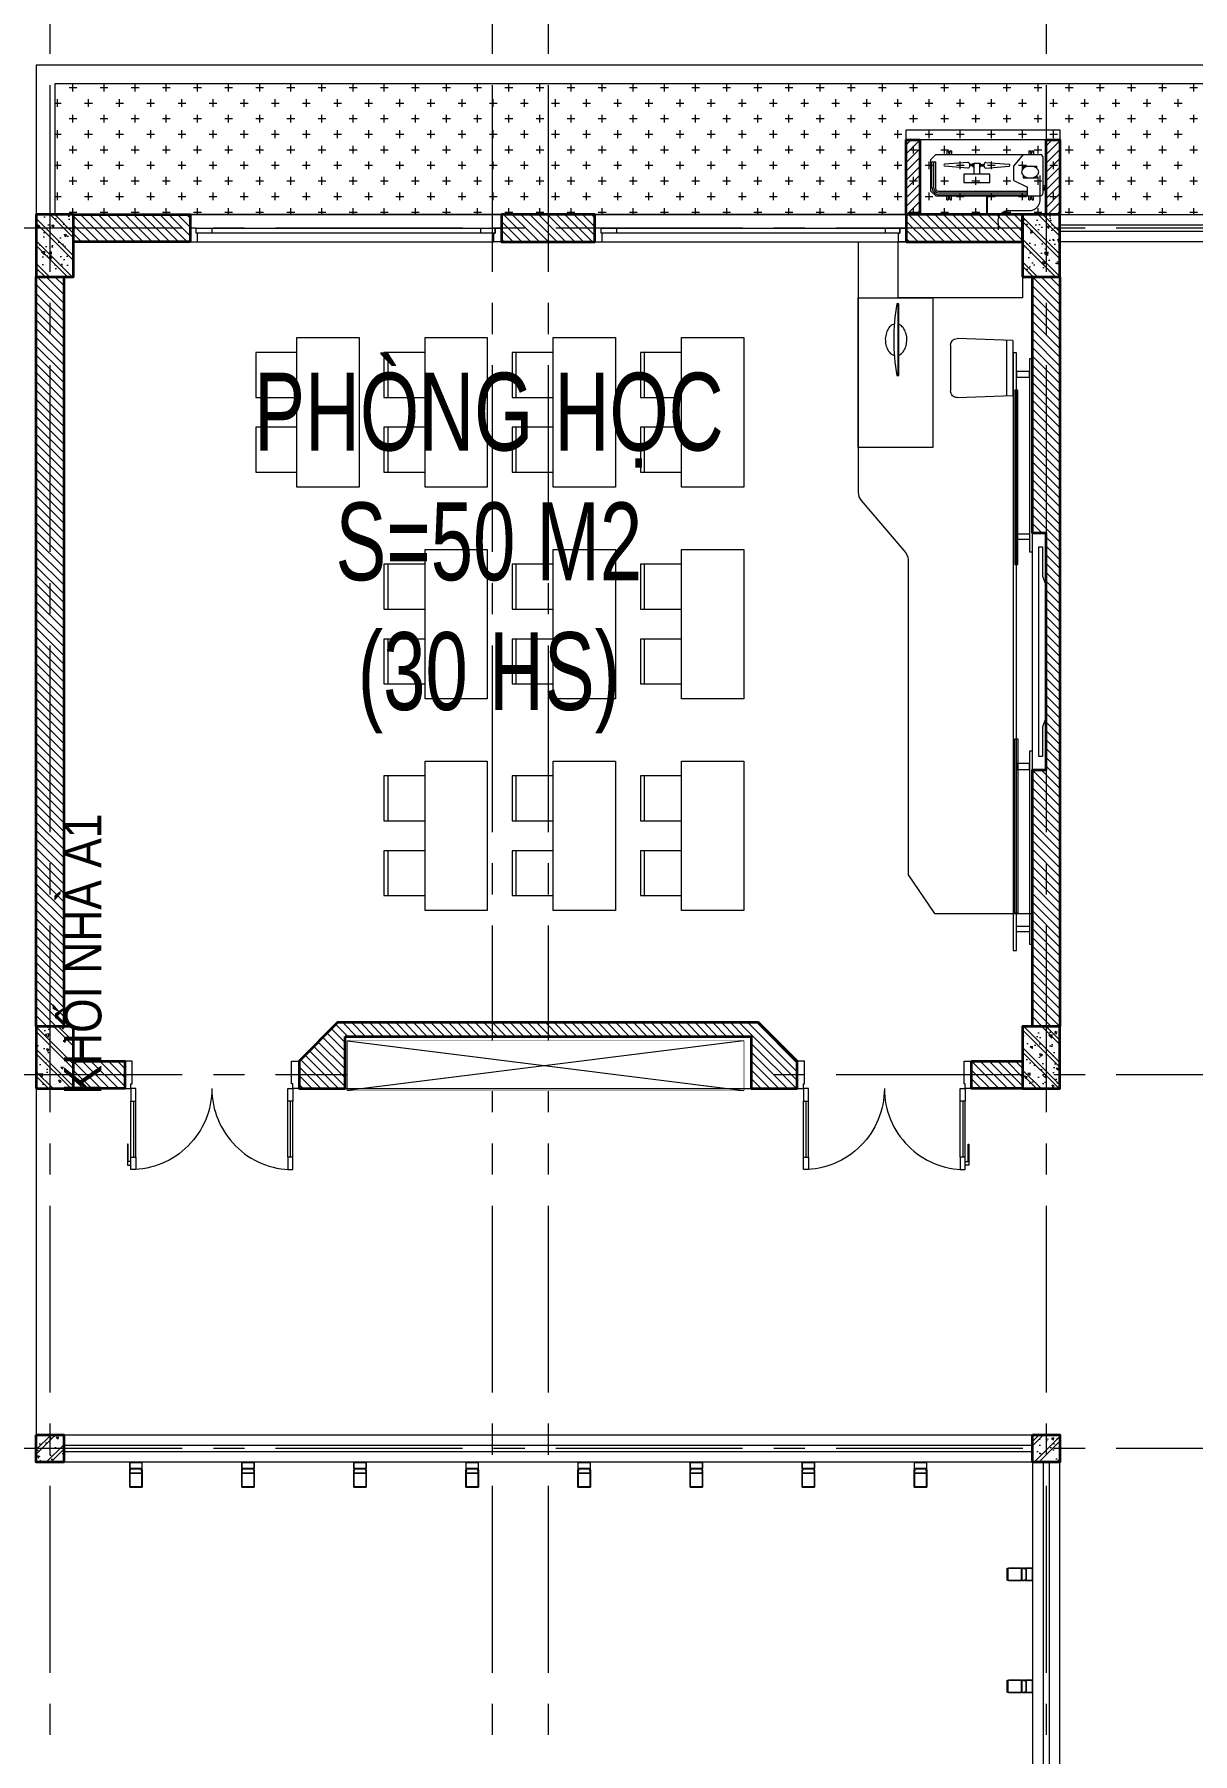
# Model space of a CAD drawing. Header units: millimetres. Extents: x 18326 to 214271, y -298828 to -198730.
# Drawn here: x 115472 to 124772, y -223380 to -209573 of the extents above; entities that cross this region are included whole.
import ezdxf

# ---------------------------------------------------------------- set-up
doc = ezdxf.new("R2010")
doc.units = ezdxf.units.MM
doc.header["$LTSCALE"] = 20
doc.header["$MEASUREMENT"] = 0
doc.linetypes.add('xref LC GK$0$CENTER2', pattern=[1.125, 0.75, -0.125, 0.125, -0.125])
doc.layers.get('0').update_dxf_attribs({"lineweight": 0})
doc.layers.get('Defpoints').update_dxf_attribs({"color": 1, "lineweight": 25})
for name, color, linetype, lineweight in [('KV-Cay xanh', 78, 'Continuous', 5), ('KV-Text', 7, 'Continuous', 25), ('xref LC GK$0$KV-Net truc', 251, 'xref LC GK$0$CENTER2', 9), ('xref_mb.A1$0$1', 1, 'Continuous', 25), ('xref_mb.A1$0$KV-Cat be tong', 6, 'Continuous', 35), ('xref_mb.A1$0$KV-Cat tuong', 4, 'Continuous', 35), ('xref_mb.A1$0$KV-Cat vat lieu', 11, 'Continuous', 20), ('xref_mb.A1$0$KV-Cay xanh', 78, 'Continuous', 5), ('xref_mb.A1$0$KV-Cua', 34, 'Continuous', 13), ('xref_mb.A1$0$KV-Hatch', 179, 'Continuous', 5), ('xref_mb.A1$0$KV-Net thay 2', 8, 'Continuous', 13), ('xref_mb.A1$0$KV-Noi that', 35, 'Continuous', 9), ('xref_mb.A1$0$KV-Thiet bi', 59, 'Continuous', 9)]:
    doc.layers.add(name, color=color, linetype=linetype, lineweight=lineweight)
doc.styles.add('ARIAL', font='arial.ttf', dxfattribs={"width": 0.85})
doc.styles.add('VN', font='arial.ttf', dxfattribs={"width": 0.7})

# ---------------------------------------------------------------- blocks, each defined once
blk = doc.blocks.new('T3RQƯ')
at = {"layer": 'KV-Text', "color": 8, "insert": (70568, 11805), "char_height": 625, "width": 7837.78, "attachment_point": 1, "style": 'VN'}
blk.add_mtext('\\A1;\\pxqc;PHÒNG HỌC\\PS=50 M2 \\P(30 HS)', dxfattribs=at)
blk = doc.blocks.new('t3')
at = {"layer": 'KV-Text', "color": 8, "xscale": 0.003999999956183369, "yscale": 0.003999999956183369, "zscale": 0.003999999956183369}
blk.add_blockref('T3RQƯ', (7.351, 232.338), dxfattribs=at)
blk = doc.blocks.new('xref LC GK$0$LC')
at = {"layer": 'xref LC GK$0$KV-Net truc', "color": 8, "ltscale": 100}
for points in [[(85250, 10100), (85250, -36800)], [(88800, 10100), (88800, -49026)], [(89250, 10100), (89250, -49026)], [(93250, 10100), (93250, -50500)], [(117812, -2300), (-10253, -2300)], [(117812, -9100), (-10253, -9100)], [(117812, -12100), (-10253, -12100)]]:
    blk.add_lwpolyline(points, dxfattribs=at)
blk = doc.blocks.new('xref_mb.A1$0$man inh')
at = {"color": 8}
for points in [[(-183926, 5884), (-183926, 5874), (-183446, 5874), (-183446, 5884)], [(-183926, 5881), (-183926, 5871), (-183446, 5871), (-183446, 5881)]]:
    blk.add_lwpolyline(points, dxfattribs=at)
blk.add_arc((-183686, 4454), 1450, 80.4727, 99.5273, dxfattribs=at)
for points, knots in [([(-183581, 5900), (-183581, 5901), (-183581, 5901), (-183583, 5907), (-183584, 5911), (-183589, 5919), (-183592, 5923), (-183599, 5930), (-183603, 5934), (-183612, 5941), (-183618, 5944), (-183628, 5949), (-183634, 5951), (-183647, 5955), (-183653, 5957), (-183666, 5959), (-183673, 5960), (-183687, 5961), (-183693, 5960), (-183707, 5959), (-183714, 5958), (-183727, 5955), (-183733, 5953), (-183745, 5949), (-183750, 5946), (-183760, 5940), (-183765, 5937), (-183774, 5930), (-183777, 5926), (-183783, 5918), (-183786, 5914), (-183790, 5907), (-183791, 5903), (-183792, 5900)], [3.30523, 3.30523, 3.30523, 3.30523, 3.344469, 3.344469, 3.531549, 3.531549, 3.71863, 3.71863, 3.905711, 3.905711, 4.092792, 4.092792, 4.279873, 4.279873, 4.466953, 4.466953, 4.654034, 4.654034, 4.841115, 4.841115, 5.028196, 5.028196, 5.215276, 5.215276, 5.402357, 5.402357, 5.589438, 5.589438, 5.776519, 5.776519, 5.963599, 5.963599, 6.119548, 6.119548, 6.119548, 6.119548]), ([(-183791, 5874), (-183790, 5871), (-183788, 5868), (-183785, 5861), (-183782, 5857), (-183775, 5849), (-183772, 5845), (-183763, 5838), (-183758, 5835), (-183747, 5830), (-183742, 5827), (-183730, 5823), (-183723, 5821), (-183710, 5818), (-183704, 5818), (-183690, 5817), (-183683, 5817), (-183670, 5817), (-183663, 5818), (-183650, 5821), (-183643, 5823), (-183631, 5827), (-183626, 5829), (-183615, 5835), (-183610, 5838), (-183601, 5845), (-183597, 5849), (-183591, 5856), (-183588, 5860), (-183584, 5867), (-183583, 5870), (-183582, 5874)], [0.220469, 0.220469, 0.220469, 0.220469, 0.351176, 0.351176, 0.538257, 0.538257, 0.725338, 0.725338, 0.912419, 0.912419, 1.099499, 1.099499, 1.28658, 1.28658, 1.473661, 1.473661, 1.660742, 1.660742, 1.847823, 1.847823, 2.034903, 2.034903, 2.221984, 2.221984, 2.409065, 2.409065, 2.596146, 2.596146, 2.783226, 2.783226, 2.921123, 2.921123, 2.921123, 2.921123])]:
    blk.add_open_spline(points, degree=3, knots=knots, dxfattribs=at)
blk = doc.blocks.new('xref_mb.A1$0$A$C17C62A8B')
at = {"layer": 'xref_mb.A1$0$KV-Noi that', "color": 8}
for p, q in [((0, 50), (0, 422)), ((52, 472), (500, 457)), ((450, 13), (450, 458)), ((500, 15), (500, 457)), ((500, 15), (52, 0))]:
    blk.add_line(p, q, dxfattribs=at)
for centre, start, end in [((50, 422), 88.0908, 180), ((50, 50), 180, 271.9092)]:
    blk.add_arc(centre, 50, start, end, dxfattribs=at)
blk = doc.blocks.new('xref_mb.A1$0$A$Cb8bb0278')
at = {"color": 8}
blk.add_line((50, 155), (4750, 155), dxfattribs=at)
for points in [[(50, 155), (1600, 155), (1600, 130), (50, 130)], [(3242.5, 235), (3005, 235), (2927, 265), (1873, 265), (1795, 235), (1557.5, 235), (1557.5, 205), (3242.5, 205)], [(3200, 155), (4750, 155), (4750, 130), (3200, 130)], [(0, 25), (4800, 25), (4800, 0), (0, 0)], [(150, 25), (196, 25), (196, 130), (150, 130)], [(1700, 37.5), (300, 37.5), (300, 12.5), (1700, 12.5)], [(1500, 25), (1454, 25), (1454, 130), (1500, 130)], [(3100, 37.5), (4500, 37.5), (4500, 12.5), (3100, 12.5)], [(3300, 25), (3346, 25), (3346, 130), (3300, 130)], [(4650, 25), (4604, 25), (4604, 130), (4650, 130)]]:
    blk.add_lwpolyline(points, close=True, dxfattribs=at)
blk = doc.blocks.new('xref_mb.A1$0$484498453')
at = {"color": 8}
for p, q in [((3103, 4870), (3103, 5230)), ((4133, 4870), (4133, 5230)), ((5163, 4870), (5163, 5230)), ((3103, 4270), (3103, 4630)), ((4133, 4270), (4133, 4630)), ((5163, 4270), (5163, 4630)), ((3103, 3170), (3103, 3530)), ((4133, 3170), (4133, 3530)), ((5163, 3170), (5163, 3530)), ((3103, 2570), (3103, 2930)), ((4133, 2570), (4133, 2930)), ((5163, 2570), (5163, 2930)), ((3103, 1470), (3103, 1830)), ((4133, 1470), (4133, 1830)), ((5163, 1470), (5163, 1830)), ((3103, 870), (3103, 1230)), ((4133, 870), (4133, 1230)), ((5163, 870), (5163, 1230))]:
    blk.add_line(p, q, dxfattribs=at)
for points in [[(2305, 6796), (5485, 6796), (5485, 6396), (2305, 6396)], [(2303, 5350), (2803, 5350), (2803, 4150), (2303, 4150)], [(3333, 5350), (3833, 5350), (3833, 4150), (3333, 4150)], [(4363, 5350), (4863, 5350), (4863, 4150), (4363, 4150)], [(2803, 4870), (3133, 4870), (3133, 5230), (2803, 5230)], [(3833, 4870), (4163, 4870), (4163, 5230), (3833, 5230)], [(4863, 4870), (5193, 4870), (5193, 5230), (4863, 5230)], [(2803, 4270), (3133, 4270), (3133, 4630), (2803, 4630)], [(3833, 4270), (4163, 4270), (4163, 4630), (3833, 4630)], [(4863, 4270), (5193, 4270), (5193, 4630), (4863, 4630)], [(2303, 3650), (2803, 3650), (2803, 2450), (2303, 2450)], [(3333, 3650), (3833, 3650), (3833, 2450), (3333, 2450)], [(4363, 3650), (4863, 3650), (4863, 2450), (4363, 2450)], [(2803, 3170), (3133, 3170), (3133, 3530), (2803, 3530)], [(3833, 3170), (4163, 3170), (4163, 3530), (3833, 3530)], [(4863, 3170), (5193, 3170), (5193, 3530), (4863, 3530)], [(2803, 2570), (3133, 2570), (3133, 2930), (2803, 2930)], [(3833, 2570), (4163, 2570), (4163, 2930), (3833, 2930)], [(4863, 2570), (5193, 2570), (5193, 2930), (4863, 2930)], [(2303, 1950), (2803, 1950), (2803, 750), (2303, 750)], [(3333, 1950), (3833, 1950), (3833, 750), (3333, 750)], [(4363, 1950), (4863, 1950), (4863, 750), (4363, 750)], [(5393, 1950), (5893, 1950), (5893, 750), (5393, 750)], [(2803, 1470), (3133, 1470), (3133, 1830), (2803, 1830)], [(3833, 1470), (4163, 1470), (4163, 1830), (3833, 1830)], [(4863, 1470), (5193, 1470), (5193, 1830), (4863, 1830)], [(5893, 1470), (6223, 1470), (6223, 1830), (5893, 1830)], [(785, 1631), (1385, 1631), (1385, 431), (785, 431)], [(785, 1631), (1385, 1631), (1385, 431), (785, 431)], [(2803, 870), (3133, 870), (3133, 1230), (2803, 1230)], [(3833, 870), (4163, 870), (4163, 1230), (3833, 1230)], [(4863, 870), (5193, 870), (5193, 1230), (4863, 1230)], [(5893, 870), (6223, 870), (6223, 1230), (5893, 1230)]]:
    blk.add_lwpolyline(points, close=True, dxfattribs=at)
blk.add_lwpolyline([(1385, -19), (1385, 1993, 0.178386), (1361, 2057), (1019, 2459, -0.214228), (985, 2534), (985, 5064), (772, 5374), (-15, 5374)], format="xyb", dxfattribs=at)
at = {"color": 8, "ltscale": 0.01}
blk.add_lwpolyline([(1065, -19), (65, -19), (65, 431), (1065, 431)], close=True, dxfattribs=at)
at = {"color": 8, "xscale": -1, "rotation": 90}
blk.add_blockref('xref_mb.A1$0$A$Cb8bb0278', (140, 5671), dxfattribs=at)
at = {"color": 8, "ltscale": 0.01, "xscale": -0.9999999999999999, "zscale": -0.9999999999999999, "rotation": 359.9998860772874}
blk.add_blockref('xref_mb.A1$0$A$C17C62A8B', (643, 758), dxfattribs=at)
at = {"color": 8, "xscale": 1.19999999995344, "yscale": 1.19999999995344, "zscale": 1.19999999995344, "rotation": 269.9998860772875}
blk.add_blockref('xref_mb.A1$0$man inh', (-5986, -219657), dxfattribs=at)
at = {"color": 8}
blk.add_wipeout([(2305, 6796), (2305, 6396), (5485, 6396), (5485, 6796)], dxfattribs=at)
for p, q in [((2305, 6396), (5485, 6796)), ((5485, 6396), (2305, 6796))]:
    blk.add_line(p, q, dxfattribs=at)
blk = doc.blocks.new('*U152')
at = {"color": 8}
blk.add_lwpolyline([(-7780, 0), (0, 0), (0, 50), (-7780, 50)], close=True, dxfattribs=at)
blk = doc.blocks.new('*U153')
at = {"color": 8}
blk.add_lwpolyline([(-5480, 0), (0, 0), (0, 50), (-5480, 50)], close=True, dxfattribs=at)
blk = doc.blocks.new('*U158')
at = {"color": 8}
blk.add_lwpolyline([(-2780, 0), (0, 0), (0, 50), (-2780, 50)], close=True, dxfattribs=at)
blk = doc.blocks.new('xref_mb.A1$0$cot30x50')
at = {"layer": 'xref_mb.A1$0$KV-Hatch'}
h = blk.add_hatch(dxfattribs=at)
h.set_pattern_fill('CHAU-01', color=8, scale=30, angle=90, pattern_type=2)
h.set_pattern_definition([(140, (0, 0), (18.82564, 215.178055), [22.5, -247.5]), (85, (0, 0), (-225.65764, -41.6254), [18, -198]), (190.4514, (1.57, 17.93), (-206.83186, 173.552815), [19.12206, -210.342634]), (136.1842, (-60, 4e-15), (49.6557, 320.172315), [33.75, -371.25]), (186.6356, (-55.86, 26.68), (-292.23536, 280.39881), [28.68309, -315.5139]), (81.1842, (-60, 4e-15), (-292.23558, 280.39858), [27, -297]), (111, (-45, 30), (120.785667, 179.072116), [22.5, -247.5]), (56, (-45, 30), (-217.545014, 72.9946), [18, -198]), (161.4514, (-34.93, 44.92), (-96.75915, 252.06679), [19.12206, -210.342634]), (127.5, (0, 0), (-99.868156, 3.6479566), [0, -195.6, 0, -201, 0, -198.75]), (97.5, (0, 0), (-118.323514, 78.920861), [0, -114.6, 0, -191.1, 0, -75.75]), (57.5, (-4e-15, -66.9), (6.7664615, 160.146731), [0, -75, 0, -234, 0, -310.5]), (47.5, (-6e-15, -96.9), (-30.031495, 174.95585), [0, -97.5, 0, -155.4, 0, -220.5]), (135, (0, 0), (-90.156115, -90.156115), []), (135, (-36.75, 2e-15), (-90.156115, -90.156115), [])])
h.paths.add_polyline_path([(-778332, 133391), (-778632, 133391), (-778632, 132891), (-778332, 132891)])
at = {"layer": 'xref_mb.A1$0$KV-Cat be tong', "color": 8}
blk.add_lwpolyline([(-778632, 132891), (-778332, 132891), (-778332, 133391), (-778632, 133391)], close=True, dxfattribs=at)
blk = doc.blocks.new('xref_mb.A1$0$cot22x22')
at = {"layer": 'xref_mb.A1$0$KV-Hatch'}
h = blk.add_hatch(dxfattribs=at)
h.set_pattern_fill('CHAU-02', color=8, scale=30, angle=90, pattern_type=2)
h.set_pattern_definition([(140, (0, 0), (18.82564, 215.17805), [22.5, -247.5]), (85, (0, 0), (-225.65764, -41.6254), [18, -198]), (190.4514, (1.57, 17.93), (-206.83186, 173.55281), [19.12206, -210.34263]), (136.1842, (-60, 4e-15), (49.6557, 320.17231), [33.75, -371.25]), (186.6356, (-55.86, 26.68), (-292.23536, 280.3988), [28.6831, -315.5139]), (81.1842, (-60, 4e-15), (-292.23558, 280.3986), [27, -297]), (111, (-45, 30), (120.78567, 179.07212), [22.5, -247.5]), (316, (-45, 30), (109.66194, 201.56464), [18, -198]), (161.4514, (-34.93, 44.92), (-96.75915, 252.06679), [19.12206, -210.34263]), (157.5, (0, 0), (-88.312339, -46.774855), [0, -195.6, 0, -201, 0, -198.75]), (94.5, (0, 0), (-114.030957, 85.005277), [0, -114.6, 0, -191.1, 0, -75.75]), (57.5, (-4e-15, -66.9), (6.766462, 160.14673), [0, -75, 0, -234, 0, -310.5]), (47.5, (-6e-15, -96.9), (-30.031495, 174.95585), [0, -97.5, 0, -155.4, 0, -220.5]), (45, (0, 0), (-90.156115, 90.156115), []), (45, (-36.75, 2e-15), (-90.156115, 90.156115), [])])
h.paths.add_polyline_path([(-301545, 85409), (-301545, 85629), (-301765, 85629), (-301765, 85409)])
at = {"layer": 'xref_mb.A1$0$KV-Cat be tong', "color": 8}
blk.add_lwpolyline([(-301765, 85629), (-301545, 85629), (-301545, 85409), (-301765, 85409)], close=True, dxfattribs=at)
blk = doc.blocks.new('xref_mb.A1$0$LCT1')
at = {"color": 8}
for p in [(759522, -133281), (767442, -133281), (759522, -139801), (767442, -139801)]:
    blk.add_blockref('xref_mb.A1$0$cot30x50', p, dxfattribs=at)
at = {"layer": 'xref_mb.A1$0$1', "color": 8}
for p in [(282655, -95319), (290655, -95319)]:
    blk.add_blockref('xref_mb.A1$0$cot22x22', p, dxfattribs=at)
blk = doc.blocks.new('*U162')
at = {"color": 8}
for p, q in [((70, 100), (70, 550)), ((90, 550), (90, 100)), ((1310, 550), (1310, 100)), ((1330, 100), (1330, 550))]:
    blk.add_line(p, q, dxfattribs=at)
for points in [[(22, 445), (22, 614), (50, 614), (50, 586), (27, 586), (27, 445)], [(0, 0), (50, 0), (50, -40), (60, -40), (60, -220), (0, -220)], [(1400, 0), (1350, 0), (1350, -40), (1340, -40), (1340, -220), (1400, -220)]]:
    blk.add_lwpolyline(points, close=True, dxfattribs=at)
for points in [[(50, 550), (90, 550), (90, 650), (50, 650), (50, 550)], [(50, 553), (50, 100)], [(1350, 550), (1310, 550), (1310, 650), (1350, 650), (1350, 550)], [(1350, 553), (1350, 100)], [(50, 100), (90, 100), (90, 0), (50, 0), (50, 100)], [(1350, 100), (1310, 100), (1310, 0), (1350, 0), (1350, 100)]]:
    blk.add_lwpolyline(points, dxfattribs=at)
at = {"color": 8, "ltscale": 0.2}
for points in [[(700, 0, 0.414214), (50, 650, 0.414214)], [(700, 0, -0.414214), (1350, 650, -0.414214)]]:
    blk.add_lwpolyline(points, format="xyb", dxfattribs=at)
blk = doc.blocks.new('xref_mb.A1$0$Mat cat lam be tong')
at = {"color": 8, "lineweight": 0, "ltscale": 1000}
for p, q in [((-50, 61), (-50, 200)), ((-49, 193), (-49, 88)), ((43, 199), (-43, 199)), ((49, 88), (49, 193)), ((50, 200), (50, 61)), ((-49, 61), (-50, 61)), ((-49, 88), (49, 88)), ((-49, 81), (-49, 69)), ((-49, 69), (-46, 69)), ((-48, 67), (-49, 61)), ((-47, 68), (-48, 68)), ((-46, 55), (-47, 67)), ((-46, 69), (-44, 54)), ((-45, 82), (-45, 82)), ((-44, 83), (-44, 83)), ((43, 87), (-43, 87)), ((44, 83), (44, 83)), ((46, 67), (49, 68)), ((47, 56), (46, 67)), ((50, 61), (48, 61)), ((48, 61), (48, 56)), ((49, 68), (49, 81))]:
    blk.add_line(p, q, dxfattribs=at)
at = {"color": 8, "lineweight": 25, "ltscale": 1000}
blk.add_line((-50, 200), (50, 200), dxfattribs=at)
at = {"color": 8, "lineweight": 0, "ltscale": 1000}
blk.add_lwpolyline([(-50, 0), (50, 0), (50, 61), (49, 61), (48, 55, -0.937697), (47, 55), (46, 67, -0.302776), (46, 68, 1.868517), (44, 68), (46, 53, -0.434812), (45, 52), (-46, 52, -0.809784), (-47, 55), (-46, 55), (-47, 66, 0.936602), (-48, 66), (-48, 61), (-50, 61)], format="xyb", close=True, dxfattribs=at)
blk.add_lwpolyline([(49, 1), (-49, 1), (-49, 51), (49, 51)], close=True, dxfattribs=at)
for centre, major_axis, start_param, end_param in [((-48, 193), (0.351, 0.351), 0.186052, 2.356194), ((-46, 196), (1.33, 1.33), -0.760257, 3.90185), ((-46, 196), (2.38, 2.38), 3.327645, 3.90185), ((-46, 194), (0.526, -0.526), 5.472646, 8.614239), ((-44, 196), (0.526, -0.526), 3.952132, 7.093724), ((-43, 198), (0.351, 0.351), 0.785399, 2.955541), ((-46, 196), (2.38, 2.38), -0.760258, -0.186052), ((43, 198), (0.351, 0.351), -1.384744, 0.785398), ((46, 196), (2.38, 2.38), 1.756849, 2.331054), ((44, 196), (0.526, -0.526), 3.90185, 7.043443), ((46, 196), (1.33, 1.33), 3.952132, 8.614239), ((46, 194), (0.526, -0.526), 2.381335, 5.522928), ((46, 196), (2.38, 2.38), 3.952132, 4.526337), ((48, 193), (0.351, -0.351), 0.785398, 2.95554), ((-48, 81), (0.351, -0.351), 1.756848, 3.926991), ((-46, 84), (1.33, 1.33), -0.760257, 3.90185), ((-46, 84), (2.38, -2.38), 4.898441, 5.472646), ((-48, 67), (0.351, 0.351), 0.785397, 2.297438), ((-47, 67), (0.351, -0.351), 0.855212, 2.356196), ((-45, 54), (0.701, 0.701), 1.250002, 5.5676), ((-46, 81), (0.526, -0.526), 1.047198, 2.331054), ((-46, 81), (0.526, -0.526), 5.472646, 7.330383), ((-46, 69), (0.21, -0.21), 0.855213, 2.356196), ((-46, 55), (0.21, -0.21), 5.962391, 7.138396), ((-44, 84), (0.526, 0.526), 3.665192, 5.522928), ((-44, 84), (0.526, 0.526), 2.381336, 3.665192), ((-43, 86), (0.351, 0.351), 0.785399, 2.955541), ((-46, 84), (2.38, 2.38), -0.760258, -0.186052), ((43, 86), (0.351, -0.351), 0.186052, 2.356194), ((46, 84), (2.38, 2.38), 1.756849, 2.331054), ((44, 84), (0.526, -0.526), 3.90185, 5.759586), ((46, 84), (1.33, -1.33), 5.522928, 10.185035), ((44, 84), (0.526, -0.526), 5.759586, 7.043442), ((46, 81), (0.526, -0.526), 3.665191, 5.522928), ((46, 81), (0.526, -0.526), 2.381335, 3.665191), ((46, 84), (2.38, 2.38), 3.952132, 4.526337), ((47, 56), (0.526, 0.526), 2.426008, 5.436701), ((48, 81), (0.351, -0.351), 0.785398, 2.95554)]:
    blk.add_ellipse(centre, major_axis=major_axis, ratio=1, start_param=start_param, end_param=end_param, dxfattribs=at)
blk = doc.blocks.new('xref_mb.A1$0$LBT1')
at = {"layer": 'xref_mb.A1$0$KV-Cat vat lieu', "color": 8}
for p, rotation in [((-18420, -10020), 180), ((-17520, -10020), 180), ((-16620, -10020), 180), ((-15720, -10020), 180), ((-14820, -10020), 180), ((-13920, -10020), 180), ((-13020, -10020), 180), ((-12120, -10020), 180), ((-11220, -10920), 90), ((-11220, -11820), 90)]:
    blk.add_blockref('xref_mb.A1$0$Mat cat lam be tong', p, dxfattribs=dict(at, rotation=rotation))
blk = doc.blocks.new('*U159')
at = {"color": 8}
for p, q in [((-220, 1125), (-220, -1035)), ((-180, -1035), (-180, 1125)), ((-110, 1240), (-110, -1140)), ((-220, -1200), (-110, -1200))]:
    blk.add_line(p, q, dxfattribs=at)
for points in [[(-220, 1300), (-110, 1300), (-110, 1240), (-110, 1240), (-110, 1240), (-180, 1240), (-180, 1250), (-220, 1250)], [(-180, 1250), (-220, 1250), (-220, 1125), (-180, 1125)], [(-180, -1035), (-220, -1035), (-220, -1150), (-180, -1150)], [(-220, -1200), (-110, -1200), (-110, -1140), (-110, -1140), (-110, -1140), (-180, -1140), (-180, -1150), (-220, -1150)]]:
    blk.add_lwpolyline(points, close=True, dxfattribs=at)
blk = doc.blocks.new('xref_mb.A1$0$CN')
at = {"color": 8}
for p, q in [((-287, -348), (-287, 378)), ((-20, 398), (-267, 398)), ((-71, 398), (-71, 423)), ((-61, 423), (-71, 423)), ((-61, 398), (-61, 423)), ((-51, 398), (-51, 423)), ((-41, 423), (-51, 423)), ((-41, 398), (-41, 423)), ((0, -348), (0, 378)), ((-314, 332, 3), (-287, 332)), ((-314, 323, 3), (-314, 332, 3)), ((-314, 299, 3), (-314, 307, 3)), ((-314, 299, 3), (-287, 299)), ((-311, 320, 3), (-296, 320, 3)), ((-311, 311, 3), (-296, 311, 3)), ((-296, 311, 3), (-296, 320, 3)), ((27, 332, 3), (0, 332)), ((27, 299, 3), (0, 299)), ((9, 311, 3), (9, 320, 3)), ((24, 320, 3), (9, 320, 3)), ((24, 311, 3), (9, 311, 3)), ((27, 323, 3), (27, 332, 3)), ((27, 299, 3), (27, 307, 3)), ((-314, -238, 0), (-287, -238, -4)), ((-314, -247, 0), (-314, -238, 0)), ((27, -238, 0), (0, -238, -4)), ((27, -247, 0), (27, -238, 0)), ((-314, -271, 0), (-314, -263, 0)), ((-314, -271, 0), (-287, -271, -4)), ((-311, -250, 0), (-296, -250, 0)), ((-311, -259, 0), (-296, -259, 0)), ((-296, -259, 0), (-296, -250, 0)), ((-254, -382), (-287, -348)), ((0, -348), (-33, -382)), ((27, -271, 0), (0, -271, -4)), ((9, -259, 0), (9, -250, 0)), ((24, -250, 0), (9, -250, 0)), ((24, -259, 0), (9, -259, 0)), ((27, -271, 0), (27, -263, 0)), ((-33, -382), (-254, -382))]:
    blk.add_line(p, q, dxfattribs=at)
at = {"color": 8, "lineweight": 5}
for p, q in [((-206, 195), (-287, 261)), ((-191, 355), (-207, 355)), ((-207, 260), (-207, 355)), ((-191, 260), (-207, 260)), ((-141, 355), (-125, 355)), ((-141, 260), (-125, 260)), ((-125, 260), (-125, 355)), ((-107, 195), (-60, 291)), ((-7, 291), (-60, 291)), ((-33, -335), (-33, 291)), ((-20, -329), (-20, 291)), ((-7, -322), (-7, 291)), ((-233, 1), (-220, 163)), ((-107, 195), (-206, 195)), ((-193, 1), (-206, 163)), ((-199, -36), (-227, -36)), ((-151, -42), (-227, -42)), ((-227, -82), (-227, -42)), ((-151, -82), (-227, -82)), ((-199, -88), (-227, -88)), ((-207, -12), (-219, -12)), ((-207, -112), (-219, -112)), ((-217, -36), (-217, -12)), ((-217, -88), (-217, -112)), ((-209, -36), (-209, -12)), ((-209, -88), (-209, -112)), ((-233, -125), (-220, -287)), ((-193, -125), (-206, -287)), ((-46, -348), (-237, -348)), ((-237, -375), (-237, -348)), ((-53, -362), (-237, -362)), ((-60, -375), (-237, -375))]:
    blk.add_line(p, q, dxfattribs=at)
blk.add_lwpolyline([(-93, -152), (-93, 28), (-151, 28), (-151, -152)], close=True, dxfattribs=at)
at = {"color": 8}
for centre, radius, start, end in [((-267, 378), 19.9, 90, 180), ((-20, 378), 19.9, 0, 90), ((-311, 323, 3), 3.32, 180, 270), ((-311, 307, 3), 3.32, 90, 180), ((24, 323, 3), 3.32, 270, 0), ((24, 307, 3), 3.32, 0, 90), ((-311, -247, 0), 3.32, 180, 270), ((-311, -263, 0), 3.32, 90, 180), ((24, -247, 0), 3.32, 270, 0), ((24, -263, 0), 3.32, 0, 90)]:
    blk.add_arc(centre, radius, start, end, dxfattribs=at)
at = {"color": 8, "lineweight": 5}
for centre, radius, start, end in [((-213, 161), 6.84, 16.3642, 163.6358), ((-219, 1), 13.3, 180, 270), ((-207, 1), 13.3, 270, 0), ((-219, -125), 13.3, 90, 180), ((-207, -125), 13.3, 0, 90), ((-213, -285), 6.84, 196.3642, 343.6358), ((-60, -322), 53.1, 270, 0), ((-53, -329), 33.2, 270, 0), ((-46, -335), 13.3, 270, 0)]:
    blk.add_arc(centre, radius, start, end, dxfattribs=at)
at = {"color": 8, "lineweight": 5, "extrusion": (0, 0, -1)}
blk.add_ellipse((-166, 308), major_axis=(0, -60.1), ratio=0.677923, dxfattribs=at)
at = {"layer": 'Defpoints', "color": 8}
blk.add_line((0, 8), (130, 8), dxfattribs=at)
blk.add_lwpolyline([(130, -382), (130, 398)], dxfattribs=at)
blk = doc.blocks.new('xref_mb.A1$0$1441d')
at = {"layer": 'xref_mb.A1$0$KV-Hatch'}
h = blk.add_hatch(dxfattribs=at)
h.set_pattern_fill('ANSI31', color=8, scale=400)
h.set_pattern_definition([(45, (-114221.89, 211019.975), (-35.355339, 35.355339), [])])
h.paths.add_polyline_path([(-25, 600), (85, 600), (85, 0), (-25, 0)])
h.paths.add_polyline_path([(1100, 600), (1210, 600), (1210, 0), (1100, 0)])
at = {"layer": 'xref_mb.A1$0$KV-Cat tuong', "color": 8}
for points in [[(-25, 600), (85, 600), (85, 0), (-25, 0)], [(1100, 600), (1210, 600), (1210, 0), (1100, 0)]]:
    blk.add_lwpolyline(points, close=True, dxfattribs=at)
at = {"layer": 'xref_mb.A1$0$KV-Thiet bi', "color": 8}
blk.add_lwpolyline([(-25, 680), (1210, 680), (1210, 600), (-25, 600)], close=True, dxfattribs=at)
at = {"layer": 'xref_mb.A1$0$KV-Thiet bi', "color": 8, "const_width": 10}
blk.add_lwpolyline([(715, -125), (715, -70, -0.468629), (790, 30), (964, 30, 0.446334), (1049, 130), (1049, 315)], format="xyb", dxfattribs=at)
at = {"layer": 'xref_mb.A1$0$KV-Thiet bi', "color": 8, "xscale": 1.15384615384619, "yscale": 1.15384615384619, "zscale": 1.15384615384619, "rotation": 270}
blk.add_blockref('xref_mb.A1$0$CN', (615, 150), dxfattribs=at)

msp = doc.modelspace()

# ---------------------------------------------------------------- hatches: boundary and pattern name
at = {"layer": 'xref_mb.A1$0$KV-Cay xanh'}
h = msp.add_hatch(dxfattribs=at)
h.set_pattern_fill('CROSS', color=8, scale=500)
h.set_pattern_definition([(0, (-5250, -168500), (125, 125), [62.5, -187.5]), (90, (-5218.75, -168531.25), (-125, 125), [62.5, -187.5])])
h.paths.add_polyline_path([(115637, -209970), (126337, -209970), (126337, -211020), (115637, -211020)])
at = {"layer": 'xref_mb.A1$0$KV-Hatch'}
h = msp.add_hatch(dxfattribs=at)
h.set_pattern_fill('ANSI31', color=8, scale=400, angle=90)
h.paths.add_polyline_path([(119037, -256440), (119037, -256220), (119257, -256220), (119257, -255970), (118927, -255970), (118927, -256440)])
h.paths.add_polyline_path([(119257, -250490), (119037, -250490), (119037, -250270), (118927, -250270), (118927, -252290), (119257, -252290)])
h.paths.add_polyline_path([(119257, -250490), (119497, -250490), (119497, -250270), (119257, -250270)])
h.paths.add_polyline_path([(126707, -250030), (126487, -250030), (126487, -250520), (126707, -250520)])
h.paths.add_polyline_path([(134707, -245505), (134487, -245505), (134487, -246520), (126707, -246520), (126707, -246230), (126487, -246230), (126487, -247030), (126707, -247030), (126707, -246740), (134487, -246740), (134487, -247805), (134707, -247805)])
h.paths.add_polyline_path([(134707, -249505), (134487, -249505), (134487, -250520), (134707, -250520)])
h.paths.add_polyline_path([(126887, -242520), (134307, -242520), (134307, -242740), (126887, -242740)])
h.paths.add_polyline_path([(134487, -243020), (134707, -243020), (134707, -243805), (134487, -243805)])
h.paths.add_polyline_path([(134707, -241230), (134487, -241230), (134487, -242520), (134707, -242520)])
h.paths.add_polyline_path([(134707, -237730), (134487, -237730), (134487, -239530), (134707, -239530)])
h.paths.add_polyline_path([(126707, -242030), (126487, -242030), (126487, -242520), (126707, -242520)])
h.paths.add_polyline_path([(126487, -234740), (126707, -234740), (126707, -235230), (126487, -235230)])
h.paths.add_polyline_path([(126887, -234520), (134307, -234520), (134307, -234740), (126887, -234740)])
h.paths.add_polyline_path([(134487, -234740), (134707, -234740), (134707, -236030), (134487, -236030)])
h.paths.add_polyline_path([(134487, -233230), (134707, -233230), (134707, -234240), (134487, -234240)])
h.paths.add_polyline_path([(126487, -233275), (126707, -233275), (126707, -234240), (126487, -234240)])
h.paths.add_polyline_path([(126707, -230275), (126487, -230275), (126487, -227020), (126707, -227020)])
edge = h.paths.add_edge_path()
edge.add_line((126707, -222390), (126707, -223520))
edge.add_line((126707, -223520), (126487, -223520))
edge.add_line((126487, -223520), (126487, -222060))
edge.add_line((126487, -222060), (126707, -222060))
edge.add_line((126707, -222060), (126707, -222170))
edge.add_line((126707, -222170), (134487, -222170))
edge = h.paths.add_edge_path(flags=17)
edge.add_line((134487, -222390), (126707, -222390))
edge = h.paths.add_edge_path()
edge.add_line((134487, -222170), (134487, -221480))
edge.add_line((134487, -221480), (134707, -221480))
edge.add_line((134707, -221480), (134707, -223780))
edge.add_line((134707, -223780), (134487, -223780))
edge.add_line((134487, -223780), (134487, -222390))
h.paths.add_polyline_path([(134487, -225480), (134707, -225480), (134707, -226520), (134487, -226520)])
h.paths.add_polyline_path([(134487, -227020), (134707, -227020), (134707, -228030), (134487, -228030)])
h.paths.add_polyline_path([(134307, -217820), (126887, -217820), (126887, -218040), (126887, -218840), (126487, -218840), (126487, -219060), (126707, -219060), (126707, -218950), (126997, -218950), (126997, -218040), (134307, -218040)])
h.paths.add_polyline_path([(134707, -217820), (136307, -217820), (136307, -218120), (135207, -218690), (134707, -218690), (134707, -219780), (134487, -219780), (134487, -218040), (134707, -218040), (134707, -218470), (135153, -218470), (135983, -218040), (134707, -218040)])
h.paths.add_polyline_path([(134707, -215105), (134487, -215105), (134487, -217540), (134707, -217540)])
h.paths.add_polyline_path([(134487, -211520), (134707, -211520), (134707, -213405), (134487, -213405)])
h.paths.add_polyline_path([(132787, -211020), (134307, -211020), (134307, -211240), (132787, -211240)])
h.paths.add_polyline_path([(126707, -211020), (126707, -210730), (129177, -210730), (129177, -211020), (126887, -211020), (126887, -211240), (131087, -211240), (131087, -211020), (129287, -211020), (129287, -210620), (126487, -210620), (126487, -211020)])
h.paths.add_polyline_path([(119257, -226740), (119497, -226740), (119497, -226520), (119257, -226520)])
h.paths.add_polyline_path([(119257, -226740), (119037, -226740), (119037, -226520), (118927, -226520), (118927, -228540), (119257, -228540)])
h.paths.add_polyline_path([(119037, -232690), (119037, -232470), (119257, -232470), (119257, -232220), (118927, -232220), (118927, -232690)])
h.paths.add_polyline_path([(119707, -240130), (119707, -237820), (119487, -237820), (119487, -237870), (118687, -237870), (118687, -237520), (117647, -237520), (117647, -237740), (118577, -237740), (118577, -237980), (119487, -237980), (119487, -240130)])
h.paths.add_polyline_path([(116247, -237740), (115837, -237740), (115837, -237520), (116247, -237520)])
h.paths.add_polyline_path([(115487, -238120), (115707, -238120), (115707, -245140), (115487, -245140)])
h.paths.add_polyline_path([(119487, -243080), (119597, -243080), (119597, -245520), (119487, -245520)])
h.paths.add_polyline_path([(119487, -240430), (119707, -240430), (119707, -242780), (119487, -242780)])
h.paths.add_polyline_path([(122047, -243040), (122157, -243040), (122157, -243955), (122047, -243955)])
h.paths.add_polyline_path([(123487, -245520), (122657, -245520), (122657, -245170), (122157, -245170), (122157, -244955), (122047, -244955), (122047, -245520), (119707, -245520), (119707, -245740), (123487, -245740)])
h.paths.add_polyline_path([(122602, -245225), (122172, -245225), (122172, -245505), (122602, -245505)], flags=16)
h.paths.add_polyline_path([(123707, -245520), (123707, -245281), (123596, -245170), (123487, -245170), (123487, -245520)])
h.paths.add_polyline_path([(126707, -217355), (126707, -217540), (126487, -217540), (126487, -217355)])
h.paths.add_polyline_path([(126487, -215955), (126487, -213105), (126707, -213105), (126707, -215955)])
h.paths.add_polyline_path([(126707, -211705), (126707, -211520), (126487, -211520), (126487, -211705)])
h.paths.add_polyline_path([(116987, -245520), (115837, -245520), (115837, -245740), (116987, -245740)])
h.paths.add_polyline_path([(115487, -245740), (115707, -245740), (115707, -246030), (116767, -246030), (116767, -245740), (116987, -245740), (116987, -246140), (115487, -246140)])
h.paths.add_polyline_path([(115487, -211520), (115707, -211520), (115707, -217540), (115487, -217540)])
h.paths.add_polyline_path([(115787, -217820), (116197, -217820), (116197, -218040), (115787, -218040)])
h.paths.add_polyline_path([(117967, -217620), (121227, -217620), (121227, -218040), (121597, -218040), (121597, -217820), (121287, -217510), (117907, -217510), (117597, -217820), (117597, -218040), (117967, -218040)])
h.paths.add_polyline_path([(122997, -217820), (123407, -217820), (123407, -218040), (122997, -218040)])
h.paths.add_polyline_path([(121937, -237740), (119987, -237740), (119987, -237520), (121937, -237520)])
h.paths.add_polyline_path([(121937, -237740), (122157, -237740), (122157, -238355), (121937, -238355)])
h.paths.add_polyline_path([(122157, -239555), (121937, -239555), (121937, -240170), (122157, -240170)])
h.paths.add_polyline_path([(121937, -240390), (119987, -240390), (119987, -240170), (121937, -240170)])
h.paths.add_polyline_path([(121937, -241005), (122157, -241005), (122157, -240390), (121937, -240390)])
h.paths.add_polyline_path([(122157, -242205), (121937, -242205), (121937, -242820), (122157, -242820)])
h.paths.add_polyline_path([(121937, -243040), (119987, -243040), (119987, -242820), (121937, -242820)])
h.paths.add_polyline_path([(123487, -213580), (123487, -211520), (123707, -211520), (123707, -217540), (123487, -217540), (123487, -215480), (123597, -215480), (123597, -213580)])
h.paths.add_polyline_path([(116722, -211240), (115787, -211240), (115787, -211020), (116722, -211020)])
h.paths.add_polyline_path([(119972, -211020), (119222, -211020), (119222, -211240), (119972, -211240)])
h.paths.add_polyline_path([(122472, -211240), (123407, -211240), (123407, -211020), (122472, -211020)])
h.paths.add_polyline_path([(126707, -238230), (126487, -238230), (126487, -239030), (126707, -239030)])
h.paths.add_polyline_path([(126707, -243020), (126487, -243020), (126487, -243230), (126707, -243230)])
h.paths.add_polyline_path([(134707, -229730), (134487, -229730), (134487, -231530), (134707, -231530)])

# ---------------------------------------------------------------- linework, layer by layer
at = {"layer": 'xref_mb.A1$0$KV-Cat tuong', "color": 8}
for points in [[(116722, -211240), (115787, -211240), (115787, -211020), (116722, -211020)], [(115487, -211520), (115707, -211520), (115707, -217540), (115487, -217540)], [(115787, -217820), (116197, -217820), (116197, -218040), (115787, -218040)]]:
    msp.add_lwpolyline(points, close=True, dxfattribs=at)
at = {"layer": 'xref_mb.A1$0$KV-Net thay 2', "color": 8}
for p, q in [((119222, -211020), (116722, -211020)), ((122472, -211020), (119972, -211020))]:
    msp.add_line(p, q, dxfattribs=at)
for points in [[(126487, -209820), (115487, -209820), (115487, -211020), (126487, -211020)], [(126337, -209970), (115637, -209970), (115637, -211020), (126337, -211020)], [(123707, -211020), (126487, -211020), (126487, -211240), (123707, -211240)], [(115707, -220820), (123487, -220820), (123487, -221040), (115707, -221040)], [(123707, -221040), (123487, -221040), (123487, -226520), (123707, -226520)]]:
    msp.add_lwpolyline(points, close=True, dxfattribs=at)
msp.add_lwpolyline([(115487, -218040), (115487, -220820)], dxfattribs=at)

# ---------------------------------------------------------------- block references
at = {"layer": 'KV-Cay xanh', "color": 8, "xscale": 250, "yscale": 250, "zscale": 250}
msp.add_blockref('t3', (42797, -282180), dxfattribs=at)
at = {"layer": 'xref LC GK$0$KV-Net truc', "color": 8}
msp.add_blockref('xref LC GK$0$LC', (30347, -208830), dxfattribs=at)
at = {"layer": 'xref_mb.A1$0$KV-Cat tuong', "color": 8}
msp.add_blockref('xref_mb.A1$0$1441d', (122497, -211020), dxfattribs=at)
at = {"layer": 'xref_mb.A1$0$KV-Thiet bi', "color": 8}
for name, p in [('*U158', (126487, -211155)), ('*U152', (123487, -220955))]:
    msp.add_blockref(name, p, dxfattribs=at)
at = {"layer": 'xref_mb.A1$0$KV-Thiet bi', "color": 8, "rotation": 270}
msp.add_blockref('*U153', (123572, -226520), dxfattribs=at)

# ---------------------------------------------------------------- texts
at = {"layer": 'KV-Text', "insert": (115862, -216959), "char_height": 300, "width": 7075.88, "attachment_point": 5, "rotation": 90, "style": 'ARIAL'}
msp.add_mtext('\\A1;KHỐI NHÀ A1', dxfattribs=at)

# ---------------------------------------------------------------- next in the draw order: block references
at = {"layer": 'xref_mb.A1$0$KV-Noi that', "color": 8, "rotation": 180}
msp.add_blockref('xref_mb.A1$0$484498453', (123472, -211259), dxfattribs=at)

# ---------------------------------------------------------------- next in the draw order: linework, layer by layer
at = {"layer": 'xref_mb.A1$0$KV-Cat tuong', "color": 8}
for points in [[(119972, -211020), (119222, -211020), (119222, -211240), (119972, -211240)], [(122472, -211240), (123407, -211240), (123407, -211020), (122472, -211020)], [(117967, -217620), (121227, -217620), (121227, -218040), (121597, -218040), (121597, -217820), (121287, -217510), (117907, -217510), (117597, -217820), (117597, -218040), (117967, -218040)], [(122997, -217820), (123407, -217820), (123407, -218040), (122997, -218040)]]:
    msp.add_lwpolyline(points, close=True, dxfattribs=at)
msp.add_lwpolyline([(123487, -213580), (123487, -211520), (123707, -211520), (123707, -217540), (123487, -217540), (123487, -215480), (123597, -215480), (123597, -213580), (123487, -213580)], dxfattribs=at)
at = {"layer": 'xref_mb.A1$0$KV-Thiet bi', "color": 8}
msp.add_line((117967, -218040), (121227, -218040), dxfattribs=at)

# ---------------------------------------------------------------- next in the draw order: block references
at = {"color": 8}
msp.add_blockref('xref_mb.A1$0$LCT1', (134597, -211130), dxfattribs=at)
at = {"layer": 'xref_mb.A1$0$KV-Cat tuong', "color": 8}
msp.add_blockref('xref_mb.A1$0$LBT1', (134707, -211020), dxfattribs=at)
at = {"layer": 'xref_mb.A1$0$KV-Cua', "color": 8, "xscale": -1}
for name, p, rotation in [('*U159', (118022, -211350), 90), ('*U159', (121272, -211350), 90), ('*U162', (116197, -218040), 180)]:
    msp.add_blockref(name, p, dxfattribs=dict(at, rotation=rotation))
at = {"layer": 'xref_mb.A1$0$KV-Cua', "color": 8, "rotation": 180}
msp.add_blockref('*U162', (122997, -218040), dxfattribs=at)

doc.saveas('drawing.dxf')
